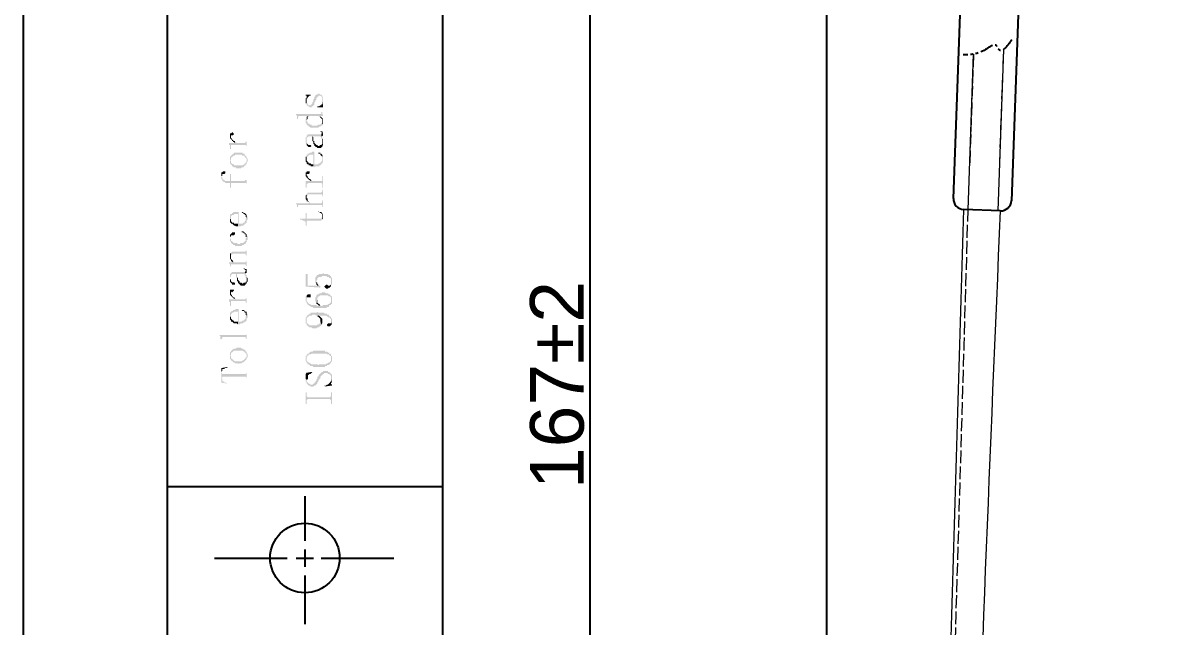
# Model space of a CAD drawing. Header units: millimetres. Extents: x 1167 to 2269, y 1197 to 1555.
# Drawn here: x 1409.3 to 1462.8, y 1377 to 1405.1 of the extents above; entities that cross this region are included whole.
import ezdxf

# ---------------------------------------------------------------- set-up
doc = ezdxf.new("R2010")
doc.units = ezdxf.units.MM
doc.linetypes.add('ACAD_ISO02W100', pattern=[15, 12, -3])
doc.linetypes.add('PHANTOM2', pattern=[1.25, 0.625, -0.125, 0.125, -0.125, 0.125, -0.125])
doc.layers.add('Dimension', color=3, linetype='Continuous')
doc.layers.add('标注', color=4, linetype='Continuous', lineweight=5)
doc.styles.get("Standard").update_dxf_attribs({"font": 'arial.ttf'})
doc.dimstyles.new('Standard$0', dxfattribs={"dimtxt": 2.3, "dimasz": 2, "dimexe": 1, "dimexo": 1, "dimgap": 1, "dimtad": 0, "dimtih": 1, "dimtoh": 1, "dimdec": 1, "dimzin": 0, "dimdsep": 46, "dimtxsty": 'Standard', "dimcen": 0, "dimclrd": 4, "dimclre": 4, "dimclrt": 4, "dimadec": 1, "dimazin": 0, "dimtfac": 1, "dimtdec": 1, "dimtofl": 0, "dimtmove": 0, "dimatfit": 0, "dimfxl": 1, "dimtolj": 1, "dimtzin": 0, "dimarcsym": 0})

# ---------------------------------------------------------------- blocks, each defined once
blk = doc.blocks.new('*D194')
at = {"layer": 'Defpoints', "color": 0, "transparency": 16777216}
for p in [(1446.7, 1419.914), (1453.443, 1419.914), (1452.554, 1314.953)]:
    blk.add_point(p, dxfattribs=at)
at = {"layer": 'Dimension', "color": 3, "lineweight": -2, "transparency": 16777216}
for p, q in [((1453.193, 1419.914), (1446.45, 1419.914)), ((1446.7, 1316.953), (1446.7, 1417.914)), ((1452.304, 1314.953), (1446.45, 1314.953))]:
    blk.add_line(p, q, dxfattribs=at)
at = {"layer": 'Dimension', "color": 3, "transparency": 16777216}
for points in [[(1446.366, 1417.914), (1447.033, 1417.914), (1446.7, 1419.914)], [(1446.366, 1316.953), (1447.033, 1316.953), (1446.7, 1314.953)]]:
    blk.add_solid(points, dxfattribs=at)
at = {"layer": 'Dimension', "transparency": 16777216, "insert": (1445.173, 1367.453), "char_height": 2.5, "attachment_point": 5, "rotation": 90}
blk.add_mtext('\\A1;105±2', dxfattribs=at)
blk = doc.blocks.new('*D195')
at = {"layer": 'Defpoints', "color": 0, "transparency": 16777216}
for p in [(1435.674, 1471.843), (1473.693, 1471.843), (1522.173, 1304.618)]:
    blk.add_point(p, dxfattribs=at)
at = {"layer": 'Dimension', "color": 3, "lineweight": -2, "transparency": 16777216}
for p, q in [((1473.443, 1471.843), (1435.424, 1471.843)), ((1435.674, 1306.618), (1435.674, 1469.843)), ((1521.923, 1304.618), (1435.424, 1304.618))]:
    blk.add_line(p, q, dxfattribs=at)
at = {"layer": 'Dimension', "color": 3, "transparency": 16777216}
for points in [[(1435.341, 1469.843), (1436.008, 1469.843), (1435.674, 1471.843)], [(1435.341, 1306.618), (1436.008, 1306.618), (1435.674, 1304.618)]]:
    blk.add_solid(points, dxfattribs=at)
at = {"layer": 'Dimension', "transparency": 16777216, "insert": (1434.148, 1388.231), "char_height": 2.5, "attachment_point": 5, "rotation": 90}
blk.add_mtext('\\A1;167±2', dxfattribs=at)

msp = doc.modelspace()

# ---------------------------------------------------------------- hatches: boundary and pattern name
at = {"transparency": 33554559}
for points in [[(1422.43687, 1401.7482), (1422.43687, 1401.70307), (1422.482, 1401.70307), (1422.482, 1401.29688), (1422.482, 1401.4774), (1422.482, 1401.56767), (1422.52713, 1401.56767), (1422.52713, 1401.6128), (1422.57226, 1401.65793), (1422.57226, 1401.65793), (1422.6174, 1401.70307), (1422.66253, 1401.70307), (1422.66253, 1401.7482)], [(1422.43687, 1401.4774), (1422.43687, 1401.34201), (1422.482, 1401.34201), (1422.482, 1401.29688), (1422.482, 1401.65793), (1422.482, 1401.6128), (1422.43687, 1401.56767)], [(1422.482, 1401.29688), (1422.482, 1401.25174), (1422.52713, 1401.25174), (1422.52713, 1401.20661), (1422.57226, 1401.20661), (1422.6174, 1401.16148), (1422.70766, 1401.16148), (1422.70766, 1401.20661), (1422.75279, 1401.20661), (1422.79792, 1401.25174), (1422.79792, 1401.25174), (1422.84306, 1401.29688), (1422.84306, 1401.38714), (1422.88819, 1401.43227), (1422.88819, 1401.4774), (1422.93332, 1401.52254), (1422.93332, 1401.6128), (1422.97845, 1401.6128), (1422.97845, 1401.65793), (1423.02359, 1401.65793), (1423.02359, 1401.70307), (1423.11385, 1401.70307), (1423.15898, 1401.65793), (1423.20411, 1401.65793), (1423.20411, 1401.6128), (1423.20411, 1401.4774), (1423.24925, 1401.25174), (1423.24925, 1401.29688), (1423.24925, 1401.38714), (1423.24925, 1401.56767), (1423.24925, 1401.65793), (1423.20411, 1401.65793), (1423.20411, 1401.70307), (1423.20411, 1401.70307), (1423.15898, 1401.7482), (1423.11385, 1401.7482), (1423.06872, 1401.79333), (1423.02359, 1401.79333), (1422.97845, 1401.7482), (1422.93332, 1401.7482), (1422.88819, 1401.70307), (1422.88819, 1401.65793), (1422.84306, 1401.65793), (1422.84306, 1401.56767), (1422.79792, 1401.52254), (1422.79792, 1401.43227), (1422.75279, 1401.38714), (1422.75279, 1401.34201), (1422.70766, 1401.29688), (1422.70766, 1401.29688), (1422.66253, 1401.25174), (1422.57226, 1401.25174), (1422.52713, 1401.29688), (1422.52713, 1401.34201), (1422.482, 1401.34201), (1422.482, 1401.4774)], [(1422.97845, 1401.20661), (1422.97845, 1401.16148), (1423.24925, 1401.16148), (1423.24925, 1401.20661), (1423.24925, 1401.25174), (1423.24925, 1401.25174), (1423.20411, 1401.4774), (1423.20411, 1401.38714), (1423.20411, 1401.29688), (1423.15898, 1401.29688), (1423.15898, 1401.25174), (1423.11385, 1401.25174), (1423.06872, 1401.20661), (1423.02359, 1401.20661)], [(1421.98555, 1400.84555), (1421.98555, 1400.80042), (1422.03068, 1400.75529), (1422.03068, 1400.61989), (1422.07581, 1400.61989), (1422.07581, 1400.71016), (1422.07581, 1400.71016), (1422.12094, 1400.75529), (1422.52713, 1400.75529), (1422.52713, 1400.71016), (1422.57226, 1400.71016), (1422.6174, 1400.75529), (1423.02359, 1400.75529), (1423.06872, 1400.71016), (1423.11385, 1400.71016), (1423.11385, 1400.75529), (1423.24925, 1400.75529), (1423.24925, 1400.80042), (1423.20411, 1400.84555), (1423.20411, 1400.93582), (1423.15898, 1400.93582), (1423.15898, 1400.89069), (1423.15898, 1400.84555), (1423.11385, 1400.84555)], [(1422.43687, 1400.52963), (1422.43687, 1400.43936), (1422.482, 1400.39423), (1422.482, 1400.3491), (1422.52713, 1400.30397), (1422.57226, 1400.30397), (1422.57226, 1400.25884), (1422.6174, 1400.25884), (1422.66253, 1400.2137), (1423.02359, 1400.2137), (1423.06872, 1400.25884), (1423.11385, 1400.25884), (1423.15898, 1400.30397), (1423.20411, 1400.30397), (1423.20411, 1400.52963), (1423.20411, 1400.43936), (1423.15898, 1400.39423), (1423.15898, 1400.39423), (1423.11385, 1400.3491), (1423.02359, 1400.3491), (1422.97845, 1400.30397), (1422.70766, 1400.30397), (1422.70766, 1400.3491), (1422.6174, 1400.3491), (1422.6174, 1400.39423), (1422.52713, 1400.39423), (1422.52713, 1400.4845), (1422.482, 1400.4845), (1422.482, 1400.66503), (1422.482, 1400.61989), (1422.43687, 1400.61989), (1422.43687, 1400.57476)], [(1422.482, 1400.66503), (1422.482, 1400.52963), (1422.482, 1400.57476), (1422.52713, 1400.61989), (1422.52713, 1400.66503), (1422.52713, 1400.75529), (1422.52713, 1400.75529), (1422.482, 1400.71016)], [(1423.11385, 1400.71016), (1423.11385, 1400.66503), (1423.15898, 1400.66503), (1423.15898, 1400.61989), (1423.20411, 1400.61989), (1423.20411, 1400.3491), (1423.24925, 1400.39423), (1423.24925, 1400.52963), (1423.24925, 1400.57476), (1423.24925, 1400.61989), (1423.20411, 1400.66503), (1423.20411, 1400.66503), (1423.15898, 1400.71016), (1423.15898, 1400.71016), (1423.11385, 1400.75529)], [(1418.91656, 1399.80751), (1418.91656, 1399.71725), (1418.91656, 1399.71725), (1418.96169, 1399.67212), (1418.96169, 1399.80751), (1418.96169, 1399.85265), (1419.05195, 1399.85265), (1419.09709, 1399.89778), (1419.09709, 1399.94291), (1419.05195, 1399.94291), (1419.05195, 1399.98804), (1419.00682, 1399.98804), (1418.96169, 1399.94291), (1418.91656, 1399.94291), (1418.91656, 1399.85265)], [(1423.06872, 1400.03318), (1423.11385, 1400.03318), (1423.15898, 1399.98804), (1423.20411, 1399.98804), (1423.20411, 1399.80751), (1423.24925, 1399.85265), (1423.24925, 1399.94291), (1423.24925, 1399.98804), (1423.20411, 1400.03318), (1423.11385, 1400.03318)], [(1423.15898, 1399.89778), (1423.15898, 1399.80751), (1423.20411, 1399.80751), (1423.20411, 1399.94291), (1423.15898, 1399.94291)], [(1418.87143, 1399.49159), (1418.87143, 1399.40132), (1418.91656, 1399.40132), (1418.91656, 1399.31106), (1418.91656, 1399.2208), (1418.96169, 1399.2208), (1418.96169, 1399.35619), (1418.96169, 1399.40132), (1419.63867, 1399.40132), (1419.6838, 1399.35619), (1419.6838, 1399.2208), (1419.6838, 1399.71725), (1419.6838, 1399.58185), (1419.6838, 1399.58185), (1419.63867, 1399.53672), (1419.63867, 1399.53672), (1419.59354, 1399.49159), (1419.23248, 1399.49159), (1419.18735, 1399.53672), (1419.14222, 1399.53672), (1419.14222, 1399.49159)], [(1418.96169, 1399.67212), (1418.96169, 1399.67212), (1419.00682, 1399.62699), (1419.00682, 1399.58185), (1419.05195, 1399.58185), (1419.05195, 1399.53672), (1419.09709, 1399.53672), (1419.14222, 1399.49159), (1419.14222, 1399.58185), (1419.09709, 1399.58185), (1419.05195, 1399.62699), (1419.05195, 1399.62699), (1419.00682, 1399.67212), (1419.00682, 1399.71725), (1418.96169, 1399.71725), (1418.96169, 1399.80751)], [(1422.43687, 1399.62699), (1422.43687, 1399.58185), (1422.43687, 1399.49159), (1422.482, 1399.44646), (1422.482, 1399.40132), (1422.482, 1399.62699), (1422.482, 1399.71725), (1422.52713, 1399.76238), (1422.52713, 1399.76238), (1422.57226, 1399.80751), (1422.75279, 1399.80751), (1422.75279, 1399.58185), (1422.75279, 1399.80751), (1423.11385, 1399.80751), (1423.15898, 1399.76238), (1423.15898, 1399.71725), (1423.15898, 1399.71725), (1423.20411, 1399.67212), (1423.20411, 1399.62699), (1423.20411, 1399.53672), (1423.20411, 1399.71725), (1423.20411, 1399.76238), (1423.15898, 1399.80751), (1423.15898, 1399.89778), (1422.52713, 1399.89778), (1422.52713, 1399.85265), (1422.482, 1399.85265), (1422.482, 1399.76238), (1422.43687, 1399.76238), (1422.43687, 1399.67212)], [(1422.482, 1399.40132), (1422.482, 1399.40132), (1422.52713, 1399.35619), (1422.52713, 1399.35619), (1422.57226, 1399.31106), (1422.66253, 1399.31106), (1422.70766, 1399.35619), (1422.66253, 1399.40132), (1422.57226, 1399.40132), (1422.52713, 1399.44646), (1422.52713, 1399.44646), (1422.482, 1399.49159), (1422.482, 1399.62699)], [(1422.75279, 1399.58185), (1422.79792, 1399.53672), (1422.79792, 1399.44646), (1422.79792, 1399.44646), (1422.84306, 1399.40132), (1422.84306, 1399.35619), (1422.88819, 1399.35619), (1422.88819, 1399.31106), (1422.93332, 1399.31106), (1422.97845, 1399.26593), (1423.15898, 1399.26593), (1423.15898, 1399.31106), (1423.20411, 1399.31106), (1423.20411, 1399.35619), (1423.24925, 1399.40132), (1423.24925, 1399.53672), (1423.24925, 1399.62699), (1423.24925, 1399.67212), (1423.24925, 1399.67212), (1423.20411, 1399.71725), (1423.20411, 1399.44646), (1423.20411, 1399.44646), (1423.15898, 1399.40132), (1423.11385, 1399.40132), (1423.06872, 1399.35619), (1423.02359, 1399.35619), (1422.97845, 1399.40132), (1422.93332, 1399.40132), (1422.88819, 1399.44646), (1422.88819, 1399.44646), (1422.84306, 1399.49159), (1422.84306, 1399.58185), (1422.79792, 1399.58185), (1422.79792, 1399.76238), (1422.75279, 1399.80751)], [(1418.91656, 1398.85974), (1418.91656, 1398.67921), (1418.91656, 1398.67921), (1418.96169, 1398.72434), (1418.96169, 1398.76947), (1418.96169, 1398.81461), (1419.00682, 1398.85974), (1419.05195, 1398.85974), (1419.05195, 1398.90487), (1419.14222, 1398.90487), (1419.14222, 1398.95), (1419.45814, 1398.95), (1419.50328, 1398.90487), (1419.59354, 1398.90487), (1419.59354, 1398.85974), (1419.59354, 1398.85974), (1419.63867, 1398.81461), (1419.63867, 1398.81461), (1419.6838, 1398.76947), (1419.6838, 1398.49868), (1419.6838, 1398.58895), (1419.72894, 1398.63408), (1419.72894, 1398.72434), (1419.72894, 1398.76947), (1419.6838, 1398.81461), (1419.6838, 1398.85974), (1419.6838, 1398.85974), (1419.63867, 1398.90487), (1419.63867, 1398.90487), (1419.59354, 1398.95), (1419.59354, 1398.99514), (1419.50328, 1398.99514), (1419.50328, 1399.04027), (1419.09709, 1399.04027), (1419.09709, 1398.99514), (1419.05195, 1398.99514), (1419.00682, 1398.95), (1419.00682, 1398.95), (1418.96169, 1398.90487), (1418.96169, 1398.90487)], [(1418.91656, 1398.67921), (1418.91656, 1398.54381), (1418.91656, 1398.54381), (1418.96169, 1398.49868), (1418.96169, 1398.49868), (1419.00682, 1398.45355), (1419.00682, 1398.40842), (1419.05195, 1398.40842), (1419.09709, 1398.36328), (1419.18735, 1398.36328), (1419.18735, 1398.31815), (1419.41301, 1398.31815), (1419.45814, 1398.36328), (1419.54841, 1398.36328), (1419.54841, 1398.40842), (1419.59354, 1398.40842), (1419.59354, 1398.45355), (1419.63867, 1398.45355), (1419.63867, 1398.49868), (1419.6838, 1398.49868), (1419.6838, 1398.67921), (1419.6838, 1398.63408), (1419.63867, 1398.58895), (1419.63867, 1398.54381), (1419.59354, 1398.54381), (1419.59354, 1398.49868), (1419.54841, 1398.49868), (1419.50328, 1398.45355), (1419.09709, 1398.45355), (1419.09709, 1398.49868), (1419.05195, 1398.49868), (1419.00682, 1398.54381), (1418.96169, 1398.54381), (1418.96169, 1398.67921), (1418.91656, 1398.67921), (1418.91656, 1398.85974), (1418.91656, 1398.81461), (1418.91656, 1398.72434)], [(1422.43687, 1398.72434), (1422.43687, 1398.63408), (1422.482, 1398.58895), (1422.482, 1398.54381), (1422.52713, 1398.49868), (1422.57226, 1398.49868), (1422.57226, 1398.45355), (1422.66253, 1398.45355), (1422.66253, 1398.40842), (1422.79792, 1398.40842), (1422.79792, 1398.49868), (1422.70766, 1398.49868), (1422.66253, 1398.54381), (1422.57226, 1398.54381), (1422.57226, 1398.58895), (1422.52713, 1398.58895), (1422.52713, 1398.63408), (1422.52713, 1398.63408), (1422.482, 1398.67921), (1422.482, 1398.85974), (1422.43687, 1398.85974), (1422.43687, 1398.76947)], [(1422.482, 1398.85974), (1422.482, 1398.76947), (1422.482, 1398.81461), (1422.482, 1398.81461), (1422.52713, 1398.85974), (1422.52713, 1398.85974), (1422.57226, 1398.90487), (1422.57226, 1398.90487), (1422.6174, 1398.95), (1422.79792, 1398.95), (1422.79792, 1398.40842), (1422.84306, 1398.36328), (1422.84306, 1398.36328), (1422.88819, 1398.40842), (1423.06872, 1398.40842), (1423.06872, 1398.45355), (1423.11385, 1398.45355), (1423.15898, 1398.49868), (1423.15898, 1398.49868), (1423.20411, 1398.54381), (1423.20411, 1398.58895), (1423.24925, 1398.58895), (1423.24925, 1398.76947), (1423.24925, 1398.85974), (1423.24925, 1398.90487), (1423.20411, 1398.95), (1423.20411, 1398.76947), (1423.20411, 1398.67921), (1423.20411, 1398.67921), (1423.15898, 1398.63408), (1423.15898, 1398.58895), (1423.11385, 1398.58895), (1423.11385, 1398.54381), (1423.02359, 1398.54381), (1423.02359, 1398.49868), (1422.84306, 1398.49868), (1422.84306, 1399.0854), (1422.75279, 1399.0854), (1422.70766, 1399.04027), (1422.6174, 1399.04027), (1422.57226, 1398.99514), (1422.52713, 1398.99514), (1422.52713, 1398.95), (1422.482, 1398.95), (1422.482, 1398.90487)], [(1423.02359, 1399.04027), (1423.02359, 1398.99514), (1423.11385, 1398.99514), (1423.11385, 1398.95), (1423.15898, 1398.90487), (1423.15898, 1398.90487), (1423.20411, 1398.85974), (1423.20411, 1398.76947), (1423.20411, 1398.95), (1423.20411, 1398.95), (1423.15898, 1398.99514), (1423.11385, 1398.99514), (1423.11385, 1399.04027)], [(1418.51037, 1398.13762), (1418.51037, 1397.9571), (1418.5555, 1397.9571), (1418.5555, 1398.04736), (1418.64576, 1398.04736), (1418.6909, 1398.09249), (1418.6909, 1398.18276), (1418.60063, 1398.18276), (1418.5555, 1398.13762)], [(1418.51037, 1397.9571), (1418.51037, 1397.8217), (1418.51037, 1397.8217), (1418.5555, 1397.77657), (1418.5555, 1397.73143), (1418.60063, 1397.73143), (1418.60063, 1397.6863), (1418.64576, 1397.6863), (1418.6909, 1397.64117), (1418.91656, 1397.64117), (1418.91656, 1397.41551), (1418.96169, 1397.41551), (1418.96169, 1397.64117), (1419.63867, 1397.64117), (1419.6838, 1397.59604), (1419.6838, 1397.46064), (1419.6838, 1398.00223), (1419.6838, 1397.77657), (1419.63867, 1397.77657), (1419.59354, 1397.73143), (1418.96169, 1397.73143), (1418.96169, 1398.04736), (1418.91656, 1398.04736), (1418.91656, 1397.73143), (1418.6909, 1397.73143), (1418.64576, 1397.77657), (1418.60063, 1397.77657), (1418.60063, 1397.8217), (1418.5555, 1397.8217), (1418.5555, 1397.91196), (1418.51037, 1397.9571), (1418.51037, 1398.13762), (1418.51037, 1398.04736), (1418.51037, 1398.00223)], [(1422.43687, 1398.04736), (1422.43687, 1397.9571), (1422.43687, 1397.9571), (1422.482, 1397.91196), (1422.482, 1397.86683), (1422.482, 1398.04736), (1422.57226, 1398.04736), (1422.6174, 1398.09249), (1422.6174, 1398.13762), (1422.6174, 1398.18276), (1422.482, 1398.18276), (1422.482, 1398.13762), (1422.43687, 1398.13762), (1422.43687, 1398.09249)], [(1422.43687, 1397.73143), (1422.43687, 1397.6863), (1422.43687, 1397.59604), (1422.43687, 1397.41551), (1422.482, 1397.41551), (1422.482, 1397.59604), (1422.52713, 1397.59604), (1422.57226, 1397.64117), (1423.15898, 1397.64117), (1423.20411, 1397.59604), (1423.20411, 1397.41551), (1423.24925, 1397.41551), (1423.24925, 1397.9571), (1423.20411, 1397.9571), (1423.20411, 1397.77657), (1423.20411, 1397.73143), (1422.75279, 1397.73143), (1422.70766, 1397.77657), (1422.66253, 1397.73143)], [(1422.482, 1397.86683), (1422.52713, 1397.86683), (1422.52713, 1397.8217), (1422.57226, 1397.8217), (1422.57226, 1397.77657), (1422.6174, 1397.77657), (1422.66253, 1397.73143), (1422.66253, 1397.73143), (1422.70766, 1397.77657), (1422.66253, 1397.77657), (1422.66253, 1397.8217), (1422.6174, 1397.8217), (1422.57226, 1397.86683), (1422.57226, 1397.86683), (1422.52713, 1397.91196), (1422.52713, 1397.9571), (1422.482, 1398.00223), (1422.482, 1398.00223)], [(1422.482, 1397.14472), (1422.482, 1396.96419), (1422.482, 1397.00932), (1422.52713, 1397.05445), (1422.52713, 1397.09958), (1423.20411, 1397.09958), (1423.20411, 1397.00932), (1423.24925, 1397.00932), (1423.24925, 1397.32524), (1423.20411, 1397.32524), (1423.20411, 1397.23498), (1423.20411, 1397.23498), (1423.15898, 1397.18985), (1422.52713, 1397.18985), (1422.52713, 1397.14472)], [(1421.98555, 1396.69339), (1421.98555, 1396.64826), (1422.03068, 1396.64826), (1422.03068, 1396.60313), (1422.03068, 1396.51287), (1422.07581, 1396.51287), (1422.07581, 1396.558), (1422.07581, 1396.60313), (1423.20411, 1396.60313), (1423.20411, 1396.51287), (1423.24925, 1396.51287), (1423.24925, 1396.82879), (1423.20411, 1396.82879), (1423.20411, 1396.73853), (1423.20411, 1396.73853), (1423.15898, 1396.69339), (1422.66253, 1396.69339), (1422.6174, 1396.73853), (1422.57226, 1396.73853), (1422.57226, 1396.69339)], [(1422.43687, 1396.96419), (1422.43687, 1396.87392), (1422.482, 1396.82879), (1422.482, 1396.78366), (1422.52713, 1396.78366), (1422.57226, 1396.73853), (1422.57226, 1396.69339), (1422.57226, 1396.78366), (1422.52713, 1396.82879), (1422.52713, 1396.91906), (1422.482, 1396.91906), (1422.482, 1397.14472), (1422.482, 1397.09958), (1422.43687, 1397.05445), (1422.43687, 1397.00932)], [(1418.91656, 1396.10668), (1418.91656, 1395.97128), (1418.91656, 1395.97128), (1418.96169, 1396.01641), (1418.96169, 1396.10668), (1419.00682, 1396.10668), (1419.00682, 1396.15181), (1419.09709, 1396.15181), (1419.09709, 1396.19694), (1419.27762, 1396.19694), (1419.27762, 1395.61022), (1419.41301, 1395.61022), (1419.45814, 1395.65535), (1419.54841, 1395.65535), (1419.54841, 1395.70049), (1419.59354, 1395.70049), (1419.59354, 1395.74562), (1419.63867, 1395.74562), (1419.6838, 1395.79075), (1419.6838, 1395.83588), (1419.6838, 1395.88102), (1419.72894, 1395.92615), (1419.72894, 1395.97128), (1419.72894, 1396.06154), (1419.72894, 1396.06154), (1419.6838, 1396.10668), (1419.6838, 1396.15181), (1419.6838, 1396.01641), (1419.6838, 1396.01641), (1419.63867, 1395.97128), (1419.63867, 1395.88102), (1419.63867, 1395.88102), (1419.59354, 1395.83588), (1419.59354, 1395.79075), (1419.54841, 1395.79075), (1419.50328, 1395.74562), (1419.32275, 1395.74562), (1419.32275, 1396.2872), (1419.09709, 1396.2872), (1419.05195, 1396.24207), (1419.00682, 1396.24207), (1419.00682, 1396.19694), (1418.96169, 1396.19694), (1418.91656, 1396.15181)], [(1419.45814, 1396.24207), (1419.50328, 1396.24207), (1419.54841, 1396.19694), (1419.59354, 1396.19694), (1419.59354, 1396.15181), (1419.63867, 1396.15181), (1419.63867, 1396.06154), (1419.63867, 1396.06154), (1419.6838, 1396.01641), (1419.6838, 1396.15181), (1419.63867, 1396.19694), (1419.59354, 1396.24207), (1419.54841, 1396.24207), (1419.50328, 1396.2872), (1419.50328, 1396.2872)], [(1422.16607, 1395.97128), (1422.16607, 1395.92615), (1422.25634, 1395.92615), (1422.30147, 1395.88102), (1422.39173, 1395.88102), (1422.39173, 1395.83588), (1422.43687, 1395.83588), (1422.43687, 1395.65535), (1422.482, 1395.65535), (1422.482, 1395.88102), (1423.15898, 1395.88102), (1423.15898, 1395.92615), (1423.20411, 1395.92615), (1423.20411, 1396.10668), (1423.20411, 1396.01641), (1423.15898, 1396.01641), (1423.15898, 1395.97128), (1422.482, 1395.97128), (1422.482, 1396.24207), (1422.43687, 1396.24207), (1422.43687, 1395.97128)], [(1423.02359, 1396.2872), (1423.06872, 1396.2872), (1423.11385, 1396.24207), (1423.15898, 1396.24207), (1423.15898, 1396.19694), (1423.20411, 1396.19694), (1423.20411, 1395.92615), (1423.24925, 1395.97128), (1423.24925, 1396.06154), (1423.24925, 1396.10668), (1423.24925, 1396.19694), (1423.20411, 1396.19694), (1423.20411, 1396.24207), (1423.20411, 1396.24207), (1423.15898, 1396.2872), (1423.06872, 1396.2872), (1423.02359, 1396.33234)], [(1418.91656, 1395.97128), (1418.91656, 1395.92615), (1418.91656, 1395.79075), (1418.96169, 1395.79075), (1418.96169, 1395.74562), (1419.00682, 1395.74562), (1419.05195, 1395.70049), (1419.05195, 1395.70049), (1419.09709, 1395.65535), (1419.14222, 1395.65535), (1419.18735, 1395.61022), (1419.27762, 1395.61022), (1419.27762, 1395.74562), (1419.09709, 1395.74562), (1419.09709, 1395.79075), (1419.00682, 1395.79075), (1419.00682, 1395.83588), (1418.96169, 1395.83588), (1418.96169, 1395.92615), (1418.96169, 1395.92615), (1418.91656, 1395.97128), (1418.91656, 1396.10668), (1418.91656, 1396.06154), (1418.91656, 1396.01641)], [(1418.91656, 1395.06864), (1418.91656, 1394.93324), (1418.91656, 1395.11377), (1418.96169, 1395.1589), (1418.96169, 1395.20403), (1419.09709, 1395.20403), (1419.14222, 1395.24916), (1419.14222, 1395.2943), (1419.14222, 1395.33943), (1419.00682, 1395.33943), (1419.00682, 1395.2943), (1418.96169, 1395.2943), (1418.96169, 1395.24916), (1418.91656, 1395.24916), (1418.91656, 1395.11377)], [(1418.91656, 1394.93324), (1418.96169, 1394.88811), (1418.96169, 1394.84298), (1418.96169, 1394.84298), (1419.00682, 1394.79784), (1419.05195, 1394.79784), (1419.05195, 1394.75271), (1419.14222, 1394.75271), (1419.14222, 1394.70758), (1419.45814, 1394.70758), (1419.50328, 1394.75271), (1419.54841, 1394.75271), (1419.59354, 1394.79784), (1419.63867, 1394.79784), (1419.63867, 1394.84298), (1419.6838, 1394.88811), (1419.6838, 1394.97837), (1419.72894, 1394.97837), (1419.72894, 1395.11377), (1419.72894, 1395.1589), (1419.6838, 1395.20403), (1419.6838, 1395.24916), (1419.6838, 1395.11377), (1419.6838, 1395.11377), (1419.63867, 1395.06864), (1419.63867, 1394.93324), (1419.59354, 1394.93324), (1419.59354, 1394.88811), (1419.54841, 1394.88811), (1419.54841, 1394.84298), (1419.41301, 1394.84298), (1419.36788, 1394.79784), (1419.27762, 1394.79784), (1419.23248, 1394.84298), (1419.09709, 1394.84298), (1419.05195, 1394.88811), (1419.05195, 1394.88811), (1419.00682, 1394.93324), (1418.96169, 1394.93324), (1418.96169, 1395.0235), (1418.96169, 1395.0235), (1418.91656, 1395.06864)], [(1419.45814, 1395.33943), (1419.50328, 1395.33943), (1419.54841, 1395.2943), (1419.59354, 1395.2943), (1419.59354, 1395.24916), (1419.63867, 1395.24916), (1419.63867, 1395.11377), (1419.6838, 1395.11377), (1419.6838, 1395.24916), (1419.63867, 1395.2943), (1419.63867, 1395.2943), (1419.59354, 1395.33943), (1419.54841, 1395.33943), (1419.54841, 1395.38456), (1419.45814, 1395.38456)], [(1418.91656, 1394.21112), (1418.91656, 1394.12086), (1418.91656, 1394.07573), (1418.96169, 1394.07573), (1418.96169, 1393.98546), (1419.00682, 1393.98546), (1419.05195, 1393.94033), (1419.05195, 1394.0306), (1419.00682, 1394.0306), (1419.00682, 1394.07573), (1418.96169, 1394.07573), (1418.96169, 1394.39165), (1418.91656, 1394.34652), (1418.91656, 1394.30139), (1418.91656, 1394.25626)], [(1418.96169, 1394.39165), (1418.96169, 1394.21112), (1418.96169, 1394.30139), (1419.00682, 1394.30139), (1419.05195, 1394.34652), (1419.63867, 1394.34652), (1419.63867, 1394.30139), (1419.6838, 1394.25626), (1419.6838, 1394.52705), (1419.6838, 1394.48192), (1419.63867, 1394.48192), (1419.63867, 1394.43679), (1419.00682, 1394.43679), (1418.96169, 1394.39165)], [(1418.87143, 1393.94033), (1418.87143, 1393.8952), (1418.91656, 1393.85007), (1418.91656, 1393.7598), (1418.96169, 1393.7598), (1418.96169, 1393.85007), (1419.63867, 1393.85007), (1419.63867, 1393.80494), (1419.6838, 1393.7598), (1419.6838, 1394.0306), (1419.6838, 1393.98546), (1419.63867, 1393.98546), (1419.63867, 1393.94033), (1419.09709, 1393.94033), (1419.09709, 1393.98546), (1419.05195, 1393.98546), (1419.05195, 1393.94033)], [(1419.54841, 1393.66954), (1419.54841, 1393.62441), (1419.59354, 1393.62441), (1419.59354, 1393.57927), (1419.63867, 1393.57927), (1419.63867, 1393.44388), (1419.6838, 1393.44388), (1419.6838, 1393.57927), (1419.6838, 1393.62441), (1419.59354, 1393.62441), (1419.59354, 1393.66954)], [(1419.59354, 1393.48901), (1419.63867, 1393.39875), (1419.63867, 1393.53414), (1419.63867, 1393.53414)], [(1418.91656, 1393.21822), (1418.91656, 1393.17308), (1418.91656, 1393.03769), (1418.91656, 1393.26335), (1418.96169, 1393.30848), (1418.96169, 1393.35361), (1418.96169, 1393.35361), (1419.00682, 1393.39875), (1419.18735, 1393.39875), (1419.18735, 1393.26335), (1419.23248, 1393.21822), (1419.23248, 1393.17308), (1419.23248, 1393.39875), (1419.59354, 1393.39875), (1419.59354, 1393.35361), (1419.63867, 1393.30848), (1419.63867, 1393.21822), (1419.6838, 1393.21822), (1419.6838, 1393.12795), (1419.6838, 1393.35361), (1419.63867, 1393.35361), (1419.63867, 1393.39875), (1419.59354, 1393.48901), (1419.00682, 1393.48901), (1418.96169, 1393.44388), (1418.96169, 1393.44388), (1418.91656, 1393.39875), (1418.91656, 1393.35361), (1418.91656, 1393.26335)], [(1418.91656, 1393.03769), (1418.96169, 1392.99256), (1418.96169, 1392.99256), (1419.00682, 1392.94742), (1419.00682, 1392.90229), (1419.14222, 1392.90229), (1419.14222, 1392.99256), (1419.09709, 1392.99256), (1419.09709, 1393.03769), (1419.05195, 1392.99256), (1419.05195, 1392.99256), (1419.00682, 1393.03769), (1418.96169, 1393.03769), (1418.96169, 1393.08282), (1418.96169, 1393.12795), (1418.91656, 1393.17308), (1418.91656, 1393.21822)], [(1419.23248, 1393.17308), (1419.23248, 1393.08282), (1419.27762, 1393.03769), (1419.27762, 1392.99256), (1419.27762, 1392.99256), (1419.32275, 1392.94742), (1419.32275, 1392.94742), (1419.36788, 1392.90229), (1419.36788, 1392.90229), (1419.41301, 1392.85716), (1419.59354, 1392.85716), (1419.63867, 1392.90229), (1419.63867, 1392.94742), (1419.6838, 1392.94742), (1419.6838, 1392.99256), (1419.6838, 1392.99256), (1419.72894, 1393.03769), (1419.72894, 1393.12795), (1419.72894, 1393.21822), (1419.6838, 1393.26335), (1419.6838, 1393.30848), (1419.6838, 1393.03769), (1419.63867, 1393.03769), (1419.63867, 1392.99256), (1419.54841, 1392.99256), (1419.50328, 1392.94742), (1419.45814, 1392.99256), (1419.36788, 1392.99256), (1419.36788, 1393.03769), (1419.32275, 1393.08282), (1419.32275, 1393.08282), (1419.27762, 1393.12795), (1419.27762, 1393.17308), (1419.27762, 1393.21822), (1419.23248, 1393.26335), (1419.23248, 1393.39875)], [(1422.43687, 1393.39875), (1422.43687, 1392.81203), (1423.11385, 1392.7669), (1423.11385, 1392.85716), (1423.06872, 1392.85716), (1423.02359, 1392.90229), (1423.02359, 1392.85716), (1422.52713, 1392.85716), (1422.52713, 1393.39875)], [(1422.88819, 1393.12795), (1422.88819, 1392.99256), (1422.88819, 1392.99256), (1422.93332, 1392.94742), (1422.93332, 1392.90229), (1422.93332, 1393.08282), (1422.93332, 1393.08282), (1422.97845, 1393.12795), (1422.97845, 1393.21822), (1423.02359, 1393.21822), (1423.02359, 1393.26335), (1423.15898, 1393.26335), (1423.20411, 1393.30848), (1423.38464, 1393.30848), (1423.42977, 1393.26335), (1423.52004, 1393.26335), (1423.52004, 1393.21822), (1423.56517, 1393.21822), (1423.6103, 1393.17308), (1423.6103, 1392.90229), (1423.65544, 1392.90229), (1423.65544, 1393.03769), (1423.65544, 1393.21822), (1423.65544, 1393.21822), (1423.6103, 1393.26335), (1423.6103, 1393.30848), (1423.56517, 1393.30848), (1423.56517, 1393.35361), (1423.52004, 1393.35361), (1423.47491, 1393.39875), (1423.29438, 1393.39875), (1423.24925, 1393.44388), (1423.24925, 1393.44388), (1423.20411, 1393.39875), (1423.06872, 1393.39875), (1423.02359, 1393.35361), (1422.97845, 1393.35361), (1422.93332, 1393.30848), (1422.93332, 1393.26335), (1422.88819, 1393.26335), (1422.88819, 1393.17308), (1422.88819, 1393.17308)], [(1422.93332, 1392.90229), (1422.93332, 1392.90229), (1422.97845, 1392.85716), (1423.02359, 1392.85716), (1423.02359, 1392.90229), (1423.02359, 1392.90229), (1422.97845, 1392.94742), (1422.97845, 1392.99256), (1422.97845, 1392.99256), (1422.93332, 1393.03769), (1422.93332, 1393.08282)], [(1423.29438, 1392.81203), (1423.29438, 1392.81203), (1423.33951, 1392.7669), (1423.33951, 1392.7669), (1423.38464, 1392.72176), (1423.47491, 1392.72176), (1423.52004, 1392.7669), (1423.56517, 1392.7669), (1423.56517, 1392.81203), (1423.6103, 1392.81203), (1423.6103, 1393.03769), (1423.6103, 1392.90229), (1423.6103, 1392.90229), (1423.56517, 1392.85716), (1423.47491, 1392.85716), (1423.42977, 1392.90229), (1423.38464, 1392.90229), (1423.33951, 1392.85716), (1423.33951, 1392.85716)], [(1418.87143, 1392.22531), (1418.87143, 1392.13504), (1418.91656, 1392.08991), (1418.91656, 1391.99965), (1418.91656, 1391.90938), (1418.96169, 1391.90938), (1418.96169, 1392.13504), (1419.63867, 1392.13504), (1419.63867, 1392.08991), (1419.6838, 1392.04478), (1419.6838, 1391.90938), (1419.6838, 1392.45097), (1419.6838, 1392.27044), (1419.63867, 1392.27044), (1419.63867, 1392.22531), (1419.18735, 1392.22531), (1419.14222, 1392.27044), (1419.14222, 1392.22531)], [(1418.91656, 1392.54123), (1418.91656, 1392.40584), (1418.96169, 1392.40584), (1418.96169, 1392.54123), (1418.96169, 1392.54123), (1419.00682, 1392.58637), (1419.00682, 1392.54123), (1419.05195, 1392.58637), (1419.05195, 1392.58637), (1419.09709, 1392.6315), (1419.09709, 1392.67663), (1418.91656, 1392.67663), (1418.91656, 1392.58637)], [(1418.96169, 1392.40584), (1418.96169, 1392.36071), (1419.00682, 1392.36071), (1419.00682, 1392.31557), (1419.05195, 1392.31557), (1419.05195, 1392.27044), (1419.09709, 1392.27044), (1419.14222, 1392.22531), (1419.14222, 1392.27044), (1419.14222, 1392.27044), (1419.09709, 1392.31557), (1419.05195, 1392.31557), (1419.05195, 1392.36071), (1419.00682, 1392.36071), (1419.00682, 1392.40584), (1419.00682, 1392.40584), (1418.96169, 1392.45097), (1418.96169, 1392.4961), (1418.96169, 1392.4961)], [(1422.482, 1392.36071), (1422.482, 1392.22531), (1422.482, 1392.31557), (1422.66253, 1392.31557), (1422.66253, 1392.40584), (1422.66253, 1392.45097), (1422.52713, 1392.45097), (1422.482, 1392.40584)], [(1422.88819, 1392.22531), (1422.88819, 1392.13504), (1422.88819, 1392.13504), (1422.93332, 1392.08991), (1422.93332, 1392.04478), (1422.93332, 1391.99965), (1422.97845, 1392.22531), (1422.97845, 1392.31557), (1423.02359, 1392.31557), (1423.02359, 1392.36071), (1423.06872, 1392.36071), (1423.11385, 1392.40584), (1423.47491, 1392.40584), (1423.52004, 1392.36071), (1423.56517, 1392.36071), (1423.6103, 1392.31557), (1423.6103, 1392.18018), (1423.65544, 1391.99965), (1423.65544, 1392.08991), (1423.65544, 1392.22531), (1423.65544, 1392.36071), (1423.6103, 1392.36071), (1423.6103, 1392.40584), (1423.56517, 1392.40584), (1423.56517, 1392.45097), (1423.52004, 1392.45097), (1423.47491, 1392.4961), (1423.38464, 1392.4961), (1423.33951, 1392.54123), (1423.20411, 1392.54123), (1423.15898, 1392.4961), (1423.06872, 1392.4961), (1423.02359, 1392.45097), (1422.97845, 1392.45097), (1422.93332, 1392.40584), (1422.93332, 1392.36071), (1422.93332, 1392.36071), (1422.88819, 1392.31557)], [(1422.43687, 1392.22531), (1422.43687, 1392.13504), (1422.43687, 1392.13504), (1422.482, 1392.08991), (1422.482, 1392.04478), (1422.482, 1392.04478), (1422.52713, 1391.99965), (1422.52713, 1391.95452), (1422.57226, 1391.95452), (1422.6174, 1391.90938), (1422.66253, 1391.90938), (1422.66253, 1391.86425), (1422.75279, 1391.86425), (1422.79792, 1391.81912), (1423.38464, 1391.81912), (1423.42977, 1391.86425), (1423.52004, 1391.86425), (1423.52004, 1391.90938), (1423.52004, 1391.90938), (1423.56517, 1391.95452), (1423.6103, 1391.95452), (1423.6103, 1391.99965), (1423.65544, 1391.99965), (1423.6103, 1392.18018), (1423.6103, 1392.08991), (1423.6103, 1392.08991), (1423.56517, 1392.04478), (1423.56517, 1392.04478), (1423.52004, 1391.99965), (1423.47491, 1391.99965), (1423.42977, 1391.95452), (1423.24925, 1391.95452), (1423.20411, 1391.90938), (1423.15898, 1391.90938), (1423.11385, 1391.95452), (1423.11385, 1391.95452), (1423.06872, 1391.90938), (1422.97845, 1391.90938), (1422.93332, 1391.95452), (1422.66253, 1391.95452), (1422.66253, 1391.99965), (1422.57226, 1391.99965), (1422.57226, 1392.04478), (1422.52713, 1392.08991), (1422.52713, 1392.08991), (1422.482, 1392.13504), (1422.482, 1392.18018), (1422.482, 1392.36071), (1422.43687, 1392.36071), (1422.43687, 1392.27044)], [(1422.93332, 1391.99965), (1422.97845, 1391.99965), (1423.02359, 1391.95452), (1423.02359, 1391.95452), (1423.06872, 1391.90938), (1423.11385, 1391.95452), (1423.06872, 1391.99965), (1423.02359, 1391.99965), (1423.02359, 1392.04478), (1422.97845, 1392.04478), (1422.97845, 1392.08991), (1422.97845, 1392.22531)], [(1418.91656, 1391.54833), (1418.91656, 1391.41293), (1418.91656, 1391.45806), (1418.96169, 1391.45806), (1418.96169, 1391.54833), (1419.00682, 1391.54833), (1419.00682, 1391.59346), (1419.05195, 1391.59346), (1419.09709, 1391.63859), (1419.27762, 1391.63859), (1419.27762, 1391.05187), (1419.36788, 1391.05187), (1419.41301, 1391.097), (1419.50328, 1391.097), (1419.54841, 1391.14214), (1419.59354, 1391.14214), (1419.59354, 1391.18727), (1419.63867, 1391.18727), (1419.6838, 1391.2324), (1419.6838, 1391.27753), (1419.6838, 1391.32267), (1419.72894, 1391.3678), (1419.72894, 1391.45806), (1419.72894, 1391.54833), (1419.6838, 1391.54833), (1419.6838, 1391.63859), (1419.6838, 1391.45806), (1419.6838, 1391.45806), (1419.63867, 1391.41293), (1419.63867, 1391.32267), (1419.63867, 1391.32267), (1419.59354, 1391.27753), (1419.59354, 1391.27753), (1419.54841, 1391.2324), (1419.50328, 1391.2324), (1419.45814, 1391.18727), (1419.32275, 1391.18727), (1419.32275, 1391.77399), (1419.18735, 1391.77399), (1419.14222, 1391.72886), (1419.05195, 1391.72886), (1419.05195, 1391.68372), (1419.00682, 1391.68372), (1418.96169, 1391.63859), (1418.96169, 1391.63859), (1418.91656, 1391.59346)], [(1418.91656, 1391.41293), (1418.91656, 1391.27753), (1418.91656, 1391.27753), (1418.96169, 1391.2324), (1418.96169, 1391.18727), (1419.00682, 1391.18727), (1419.05195, 1391.14214), (1419.05195, 1391.14214), (1419.09709, 1391.097), (1419.23248, 1391.097), (1419.27762, 1391.05187), (1419.27762, 1391.18727), (1419.09709, 1391.18727), (1419.09709, 1391.2324), (1419.05195, 1391.2324), (1419.00682, 1391.27753), (1419.00682, 1391.27753), (1418.96169, 1391.32267), (1418.96169, 1391.41293), (1418.91656, 1391.41293), (1418.91656, 1391.54833), (1418.91656, 1391.45806)], [(1419.45814, 1391.68372), (1419.54841, 1391.68372), (1419.59354, 1391.63859), (1419.59354, 1391.59346), (1419.63867, 1391.59346), (1419.63867, 1391.54833), (1419.63867, 1391.50319), (1419.6838, 1391.45806), (1419.6838, 1391.63859), (1419.63867, 1391.63859), (1419.59354, 1391.68372), (1419.59354, 1391.68372), (1419.54841, 1391.72886), (1419.50328, 1391.72886)], [(1422.43687, 1391.2324), (1422.43687, 1391.097), (1422.482, 1391.097), (1422.482, 1391.00674), (1422.52713, 1391.00674), (1422.52713, 1390.96161), (1422.57226, 1390.96161), (1422.6174, 1390.91648), (1422.70766, 1390.91648), (1422.75279, 1390.87134), (1422.93332, 1390.87134), (1422.97845, 1390.91648), (1423.06872, 1390.91648), (1423.06872, 1390.96161), (1423.11385, 1390.96161), (1423.15898, 1391.00674), (1423.11385, 1391.2324), (1423.11385, 1391.18727), (1423.11385, 1391.097), (1423.06872, 1391.097), (1423.06872, 1391.05187), (1422.97845, 1391.05187), (1422.97845, 1391.00674), (1422.6174, 1391.00674), (1422.57226, 1391.05187), (1422.57226, 1391.05187), (1422.52713, 1391.097), (1422.52713, 1391.097), (1422.482, 1391.14214), (1422.482, 1391.41293), (1422.43687, 1391.3678), (1422.43687, 1391.27753)], [(1422.482, 1391.41293), (1422.482, 1391.2324), (1422.482, 1391.27753), (1422.482, 1391.3678), (1422.52713, 1391.3678), (1422.52713, 1391.41293), (1422.57226, 1391.41293), (1422.6174, 1391.45806), (1422.70766, 1391.45806), (1422.75279, 1391.50319), (1422.88819, 1391.50319), (1422.93332, 1391.45806), (1422.97845, 1391.45806), (1422.97845, 1391.41293), (1423.02359, 1391.50319), (1423.06872, 1391.50319), (1423.11385, 1391.45806), (1423.38464, 1391.45806), (1423.42977, 1391.41293), (1423.47491, 1391.41293), (1423.52004, 1391.3678), (1423.56517, 1391.3678), (1423.56517, 1391.32267), (1423.6103, 1391.32267), (1423.6103, 1391.18727), (1423.6103, 1391.18727), (1423.65544, 1391.05187), (1423.65544, 1391.18727), (1423.65544, 1391.27753), (1423.65544, 1391.32267), (1423.6103, 1391.3678), (1423.6103, 1391.41293), (1423.56517, 1391.41293), (1423.52004, 1391.45806), (1423.52004, 1391.50319), (1423.42977, 1391.50319), (1423.42977, 1391.54833), (1423.33951, 1391.54833), (1423.29438, 1391.59346), (1423.02359, 1391.59346), (1422.97845, 1391.63859), (1422.93332, 1391.59346), (1422.66253, 1391.59346), (1422.66253, 1391.54833), (1422.6174, 1391.54833), (1422.57226, 1391.50319), (1422.52713, 1391.50319), (1422.52713, 1391.45806), (1422.482, 1391.45806)], [(1422.97845, 1391.41293), (1423.02359, 1391.41293), (1423.06872, 1391.3678), (1423.11385, 1391.32267), (1423.11385, 1391.2324), (1423.11385, 1391.2324), (1423.15898, 1391.00674), (1423.15898, 1391.05187), (1423.15898, 1391.05187), (1423.20411, 1391.097), (1423.20411, 1391.14214), (1423.20411, 1391.2324), (1423.20411, 1391.32267), (1423.15898, 1391.3678), (1423.15898, 1391.3678), (1423.11385, 1391.41293), (1423.11385, 1391.41293), (1423.06872, 1391.45806), (1423.02359, 1391.45806), (1423.02359, 1391.50319)], [(1423.42977, 1391.00674), (1423.42977, 1391.00674), (1423.47491, 1390.96161), (1423.56517, 1390.96161), (1423.6103, 1391.00674), (1423.6103, 1391.00674), (1423.65544, 1391.05187), (1423.6103, 1391.18727), (1423.6103, 1391.097), (1423.47491, 1391.097), (1423.42977, 1391.05187)], [(1418.4201, 1390.55542), (1418.4201, 1390.55542), (1418.46524, 1390.51029), (1418.46524, 1390.42002), (1418.46524, 1390.37489), (1418.51037, 1390.32976), (1418.51037, 1390.23949), (1418.51037, 1390.37489), (1418.5555, 1390.42002), (1418.5555, 1390.46515), (1419.63867, 1390.46515), (1419.63867, 1390.42002), (1419.63867, 1390.42002), (1419.6838, 1390.37489), (1419.6838, 1390.23949), (1419.6838, 1390.78108), (1419.6838, 1390.60055), (1419.6838, 1390.60055), (1419.63867, 1390.55542), (1419.59354, 1390.55542)], [(1418.91656, 1389.74304), (1418.91656, 1389.60764), (1418.96169, 1389.60764), (1418.96169, 1389.74304), (1419.00682, 1389.74304), (1419.05195, 1389.78817), (1419.05195, 1389.78817), (1419.09709, 1389.8333), (1419.50328, 1389.8333), (1419.54841, 1389.78817), (1419.59354, 1389.78817), (1419.59354, 1389.74304), (1419.63867, 1389.74304), (1419.63867, 1389.69791), (1419.6838, 1389.65278), (1419.6838, 1389.60764), (1419.6838, 1389.42711), (1419.6838, 1389.47225), (1419.6838, 1389.47225), (1419.72894, 1389.51738), (1419.72894, 1389.60764), (1419.72894, 1389.69791), (1419.6838, 1389.69791), (1419.6838, 1389.78817), (1419.63867, 1389.78817), (1419.63867, 1389.8333), (1419.59354, 1389.87844), (1419.54841, 1389.87844), (1419.50328, 1389.92357), (1419.45814, 1389.92357), (1419.41301, 1389.9687), (1419.23248, 1389.9687), (1419.18735, 1389.92357), (1419.09709, 1389.92357), (1419.05195, 1389.87844), (1419.00682, 1389.87844), (1419.00682, 1389.8333), (1418.96169, 1389.8333), (1418.96169, 1389.78817)], [(1422.482, 1389.60764), (1422.482, 1389.42711), (1422.482, 1389.47225), (1422.482, 1389.56251), (1422.52713, 1389.56251), (1422.52713, 1389.60764), (1422.57226, 1389.60764), (1422.57226, 1389.65278), (1422.66253, 1389.65278), (1422.70766, 1389.69791), (1423.42977, 1389.69791), (1423.42977, 1389.65278), (1423.52004, 1389.65278), (1423.52004, 1389.60764), (1423.56517, 1389.60764), (1423.6103, 1389.56251), (1423.6103, 1389.42711), (1423.6103, 1389.65278), (1423.6103, 1389.65278), (1423.56517, 1389.69791), (1423.52004, 1389.69791), (1423.52004, 1389.74304), (1423.47491, 1389.74304), (1423.42977, 1389.78817), (1423.33951, 1389.78817), (1423.33951, 1389.8333), (1422.79792, 1389.8333), (1422.75279, 1389.78817), (1422.66253, 1389.78817), (1422.6174, 1389.74304), (1422.6174, 1389.74304), (1422.57226, 1389.69791), (1422.52713, 1389.69791), (1422.52713, 1389.65278), (1422.482, 1389.65278)], [(1418.91656, 1389.60764), (1418.91656, 1389.51738), (1418.91656, 1389.42711), (1418.96169, 1389.42711), (1418.96169, 1389.38198), (1419.00682, 1389.33685), (1419.05195, 1389.33685), (1419.05195, 1389.29172), (1419.09709, 1389.29172), (1419.14222, 1389.24659), (1419.27762, 1389.24659), (1419.32275, 1389.20145), (1419.32275, 1389.24659), (1419.45814, 1389.24659), (1419.50328, 1389.29172), (1419.54841, 1389.29172), (1419.59354, 1389.33685), (1419.59354, 1389.33685), (1419.63867, 1389.38198), (1419.63867, 1389.38198), (1419.6838, 1389.42711), (1419.6838, 1389.60764), (1419.6838, 1389.51738), (1419.63867, 1389.51738), (1419.63867, 1389.47225), (1419.59354, 1389.42711), (1419.59354, 1389.42711), (1419.54841, 1389.38198), (1419.50328, 1389.38198), (1419.45814, 1389.33685), (1419.14222, 1389.33685), (1419.09709, 1389.38198), (1419.05195, 1389.38198), (1419.05195, 1389.42711), (1419.00682, 1389.42711), (1418.96169, 1389.47225), (1418.96169, 1389.51738), (1418.96169, 1389.56251), (1418.91656, 1389.60764), (1418.91656, 1389.74304), (1418.91656, 1389.65278), (1418.91656, 1389.65278)], [(1422.43687, 1389.42711), (1422.43687, 1389.33685), (1422.43687, 1389.33685), (1422.482, 1389.29172), (1422.482, 1389.24659), (1422.52713, 1389.24659), (1422.52713, 1389.20145), (1422.57226, 1389.20145), (1422.6174, 1389.15632), (1422.6174, 1389.15632), (1422.66253, 1389.11119), (1422.75279, 1389.11119), (1422.79792, 1389.06606), (1423.33951, 1389.06606), (1423.33951, 1389.11119), (1423.42977, 1389.11119), (1423.42977, 1389.15632), (1423.52004, 1389.15632), (1423.52004, 1389.20145), (1423.56517, 1389.20145), (1423.56517, 1389.24659), (1423.6103, 1389.24659), (1423.6103, 1389.29172), (1423.65544, 1389.33685), (1423.65544, 1389.42711), (1423.65544, 1389.56251), (1423.65544, 1389.56251), (1423.6103, 1389.60764), (1423.6103, 1389.42711), (1423.6103, 1389.33685), (1423.56517, 1389.33685), (1423.56517, 1389.29172), (1423.52004, 1389.29172), (1423.47491, 1389.24659), (1423.42977, 1389.24659), (1423.38464, 1389.20145), (1423.06872, 1389.20145), (1423.02359, 1389.15632), (1423.02359, 1389.15632), (1422.97845, 1389.20145), (1422.70766, 1389.20145), (1422.66253, 1389.24659), (1422.6174, 1389.24659), (1422.57226, 1389.29172), (1422.52713, 1389.29172), (1422.52713, 1389.33685), (1422.482, 1389.33685), (1422.482, 1389.42711), (1422.482, 1389.60764), (1422.43687, 1389.56251), (1422.43687, 1389.47225)], [(1418.51037, 1389.02093), (1418.51037, 1388.8404), (1418.51037, 1388.8404), (1418.5555, 1388.88553), (1418.5555, 1388.97579), (1418.64576, 1388.97579), (1418.6909, 1389.02093), (1418.78116, 1389.02093), (1418.78116, 1389.06606)], [(1418.51037, 1389.02093), (1418.51037, 1388.34394), (1418.78116, 1388.29881), (1418.78116, 1388.29881), (1418.73603, 1388.34394), (1418.64576, 1388.34394), (1418.64576, 1388.38907), (1418.60063, 1388.38907), (1418.5555, 1388.43421), (1418.5555, 1388.52447), (1418.51037, 1388.5696), (1418.51037, 1388.8404)], [(1418.51037, 1388.8404), (1418.51037, 1388.5696), (1418.5555, 1388.5696), (1418.5555, 1388.61474), (1419.63867, 1388.61474), (1419.6838, 1388.5696), (1419.6838, 1388.47934), (1419.6838, 1388.8404), (1419.6838, 1388.79526), (1419.6838, 1388.79526), (1419.63867, 1388.75013), (1418.5555, 1388.75013)], [(1422.43687, 1388.52447), (1422.43687, 1388.38907), (1422.43687, 1388.38907), (1422.482, 1388.34394), (1422.482, 1388.29881), (1422.482, 1388.29881), (1422.52713, 1388.25368), (1422.52713, 1388.25368), (1422.57226, 1388.20855), (1422.6174, 1388.20855), (1422.66253, 1388.16341), (1422.79792, 1388.16341), (1422.84306, 1388.20855), (1422.88819, 1388.20855), (1422.93332, 1388.25368), (1422.93332, 1388.25368), (1422.97845, 1388.29881), (1422.97845, 1388.34394), (1423.02359, 1388.38907), (1423.02359, 1388.43421), (1423.06872, 1388.47934), (1423.06872, 1388.52447), (1423.11385, 1388.52447), (1423.11385, 1388.61474), (1423.15898, 1388.65987), (1423.15898, 1388.65987), (1423.20411, 1388.705), (1423.20411, 1388.705), (1423.24925, 1388.75013), (1423.29438, 1388.75013), (1423.29438, 1388.79526), (1423.42977, 1388.79526), (1423.47491, 1388.75013), (1423.52004, 1388.75013), (1423.56517, 1388.705), (1423.56517, 1388.705), (1423.6103, 1388.65987), (1423.6103, 1388.52447), (1423.65544, 1388.34394), (1423.65544, 1388.47934), (1423.65544, 1388.52447), (1423.65544, 1388.705), (1423.65544, 1388.705), (1423.6103, 1388.75013), (1423.6103, 1388.75013), (1423.56517, 1388.79526), (1423.56517, 1388.79526), (1423.52004, 1388.8404), (1423.47491, 1388.8404), (1423.47491, 1388.88553), (1423.24925, 1388.88553), (1423.24925, 1388.8404), (1423.15898, 1388.8404), (1423.15898, 1388.79526), (1423.11385, 1388.79526), (1423.11385, 1388.75013), (1423.06872, 1388.75013), (1423.06872, 1388.705), (1423.02359, 1388.65987), (1423.02359, 1388.61474), (1422.97845, 1388.61474), (1422.97845, 1388.52447), (1422.93332, 1388.47934), (1422.93332, 1388.43421), (1422.88819, 1388.38907), (1422.88819, 1388.38907), (1422.84306, 1388.34394), (1422.84306, 1388.29881), (1422.79792, 1388.29881), (1422.75279, 1388.25368), (1422.66253, 1388.25368), (1422.6174, 1388.29881), (1422.57226, 1388.29881), (1422.52713, 1388.34394), (1422.52713, 1388.34394), (1422.482, 1388.38907), (1422.482, 1388.705), (1422.43687, 1388.65987), (1422.43687, 1388.5696), (1422.43687, 1388.5696)], [(1422.43687, 1388.79526), (1422.482, 1388.79526), (1422.482, 1388.75013), (1422.482, 1388.5696), (1422.482, 1388.61474), (1422.52713, 1388.65987), (1422.52713, 1388.705), (1422.57226, 1388.705), (1422.6174, 1388.75013), (1422.66253, 1388.75013), (1422.70766, 1388.79526), (1422.75279, 1388.79526), (1422.70766, 1388.8404)], [(1423.29438, 1388.20855), (1423.33951, 1388.16341), (1423.65544, 1388.20855), (1423.65544, 1388.25368), (1423.65544, 1388.25368), (1423.6103, 1388.29881), (1423.6103, 1388.47934), (1423.6103, 1388.38907), (1423.56517, 1388.38907), (1423.56517, 1388.34394), (1423.56517, 1388.34394), (1423.52004, 1388.29881), (1423.52004, 1388.29881), (1423.47491, 1388.25368), (1423.42977, 1388.25368), (1423.38464, 1388.20855), (1423.33951, 1388.20855)], [(1423.6103, 1388.47934), (1423.6103, 1388.29881), (1423.6103, 1388.34394), (1423.65544, 1388.34394), (1423.6103, 1388.52447)], [(1422.43687, 1387.89262), (1422.43687, 1387.35103), (1422.482, 1387.35103), (1422.482, 1387.53156), (1422.482, 1387.53156), (1422.52713, 1387.5767), (1423.56517, 1387.5767), (1423.6103, 1387.53156), (1423.6103, 1387.35103), (1423.65544, 1387.35103), (1423.65544, 1387.89262), (1423.6103, 1387.89262), (1423.6103, 1387.71209), (1423.6103, 1387.71209), (1423.56517, 1387.66696), (1422.52713, 1387.66696), (1422.482, 1387.71209), (1422.482, 1387.89262)]]:
    msp.add_hatch(color=256, dxfattribs=at).paths.add_polyline_path(points)

# ---------------------------------------------------------------- linework, layer by layer
for p, q in [((1415.98289, 1549.22789), (1415.98289, 1262.48694)), ((1452.58768, 1396.91306), (1453.42462, 1419.44705)), ((1456.11992, 1419.26533), (1455.28551, 1396.80748)), ((1454.76889, 1396.33659), (1453.06993, 1396.39592))]:
    msp.add_line(p, q)
at = {"color": 251, "linetype": 'ACAD_ISO02W100', "lineweight": 13, "ltscale": 0.05}
for p, q in [((1454.74547, 1398.53129), (1454.93127, 1403.85185)), ((1453.52282, 1403.6342), (1453.34633, 1398.58015))]:
    msp.add_line(p, q, dxfattribs=at)
for points in [[(1829.27643, 1258.22789), (1829.27643, 1555.22789), (1409.27643, 1555.22789), (1409.27643, 1258.22789)], [(1422.482, 1388.705), (1422.482, 1388.52447), (1422.482, 1388.75013)]]:
    msp.add_lwpolyline(points, close=True)
for points in [[(1428.8005, 1549.22789), (1428.8005, 1262.48694)], [(1415.98297, 1383.5148), (1428.8005, 1383.5148)], [(1422.39173, 1383.06348), (1422.39173, 1380.9874)], [(1418.19444, 1380.17502), (1421.57936, 1380.17502)], [(1421.98555, 1380.17502), (1422.79792, 1380.17502)], [(1422.39173, 1380.58121), (1422.39173, 1379.76883)], [(1423.15898, 1380.17502), (1426.54389, 1380.17502)], [(1422.39173, 1379.36264), (1422.39173, 1377.10603)]]:
    msp.add_lwpolyline(points)
msp.add_circle((1422.39895, 1380.18232), 1.61756)
for centre, start, end in [((1453.08737, 1396.89561), 178, 268), ((1454.78634, 1396.83628), 268, 358)]:
    msp.add_arc(centre, 0.5, start, end)
msp.add_arc((-5754.64289, 1599.09495), 7210.76245, 358.122518414, 358.389122969, dxfattribs=at)
at = {"linetype": 'PHANTOM2'}
msp.add_spline([(1455.3041, 1404.3008), (1454.7131, 1403.84093), (1454.59672, 1404.02091), (1454.08269, 1403.84206), (1453.04832, 1403.59935)], degree=3, dxfattribs=at)
at = {"layer": '标注', "color": 0, "lineweight": 13, "ltscale": 5}
for p, q in [((1454.66896, 1396.34008), (1454.93127, 1403.85185)), ((1453.26981, 1396.38894), (1453.52282, 1403.6342)), ((1454.76889, 1396.33659), (1453.06993, 1396.39592))]:
    msp.add_line(p, q, dxfattribs=at)
for centre, radius, start, end in [((-5754.64289, 1599.09495), 7210.56245, 358.122491424, 358.389122969), ((6200.66636, 1190.89488), 4750.342, 177.52131212, 177.92497455)]:
    msp.add_arc(centre, radius, start, end, dxfattribs=at)

# ---------------------------------------------------------------- dimensions: what is measured, and where the dimension line sits
at = {"layer": 'Dimension'}
dim = msp.add_linear_dim(base=(1435.67427, 1471.84349), p1=(1522.17311, 1304.61819), p2=(1473.69291, 1471.84349), angle=90, dimstyle='Standard$0', override={"dimtxt": 2.5, "dimexe": 0.25, "dimexo": 0.25, "dimgap": 0.25, "dimtad": 1, "dimtih": 0, "dimtoh": 0, "dimdec": 0, "dimclrd": 3, "dimclre": 3, "dimclrt": 256, "dimadec": 2, "dimtol": 1, "dimtp": 2, "dimtm": 2, "dimtdec": 0, "dimatfit": 3}, dxfattribs=at)
dim.commit()
dim.dimension.update_dxf_attribs({"geometry": '*D195', "text_midpoint": (1434.14784, 1388.23084)})
dim = msp.add_linear_dim(base=(1446.69964, 1419.91363), p1=(1452.55394, 1314.95252), p2=(1453.44297, 1419.91363), angle=90, dimstyle='Standard$0', override={"dimtxt": 2.5, "dimexe": 0.25, "dimexo": 0.25, "dimgap": 0.25, "dimtad": 1, "dimtih": 0, "dimtoh": 0, "dimdec": 0, "dimclrd": 3, "dimclre": 3, "dimclrt": 256, "dimadec": 2, "dimtol": 1, "dimtp": 2, "dimtm": 2, "dimtdec": 0, "dimatfit": 3}, dxfattribs=at)
dim.commit()
dim.dimension.update_dxf_attribs({"geometry": '*D194', "text_midpoint": (1446.69964, 1367.45252), "dimtype": 160})

doc.saveas('drawing.dxf')
